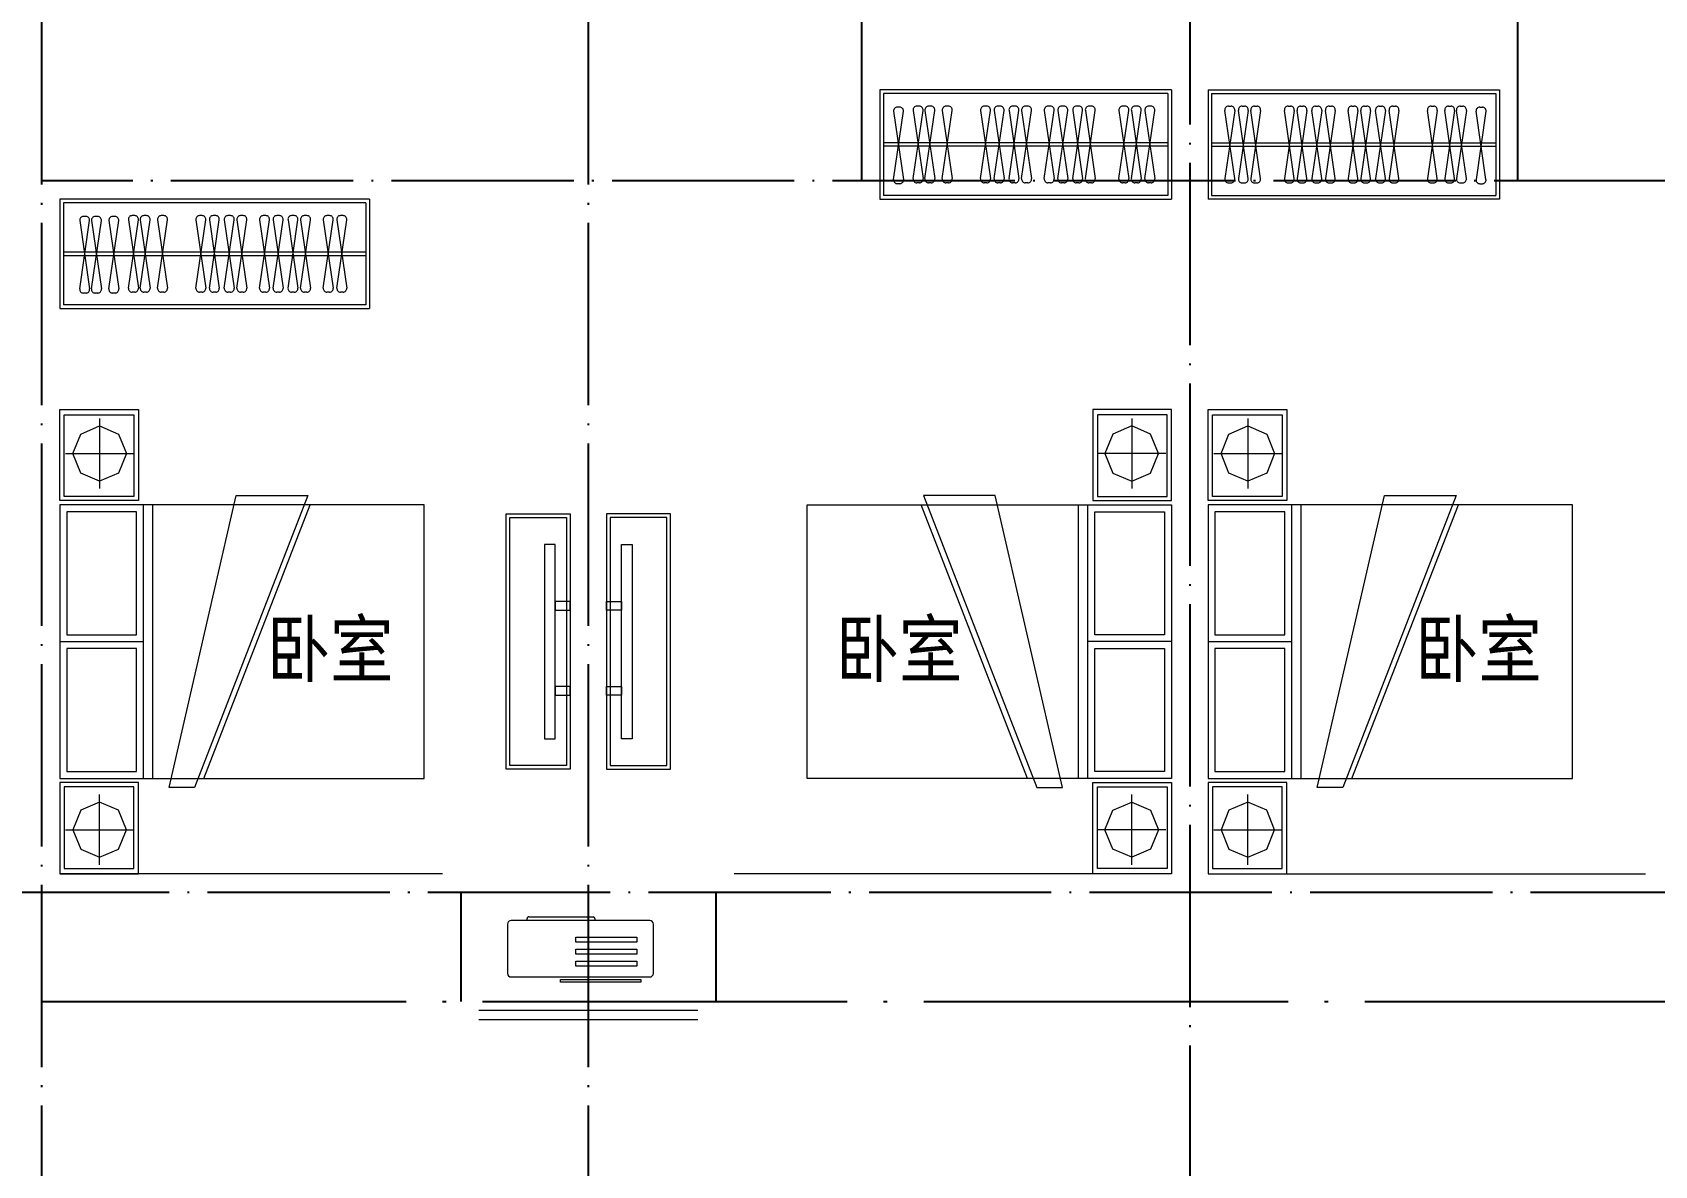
# Model space of a CAD drawing. Extents: x 534658 to 605938, y 354193 to 404593.
# Drawn here: x 560142 to 569042, y 371395 to 377610 of the extents above; entities that cross this region are included whole.
import ezdxf
from ezdxf.enums import TextEntityAlignment as Align

# ---------------------------------------------------------------- set-up
doc = ezdxf.new("R2010")
doc.units = 0
doc.header["$LTSCALE"] = 1000
doc.header["$MEASUREMENT"] = 0
doc.linetypes.add('DOTE', pattern=[2.42, 2, -0.2, 0.02, -0.2])
for name, color, linetype, lineweight in [('0_家具', 31, 'Continuous', 9), ('0_栏杆', 163, 'Continuous', 5), ('0_看线', 180, 'Continuous', 9), ('0_空调', 31, 'Continuous', 9)]:
    doc.layers.add(name, color=color, linetype=linetype, lineweight=lineweight)
doc.layers.add('DOTE', color=1, linetype='Continuous')
doc.layers.add('PUB_TEXT', color=7, linetype='Continuous')
doc.styles.add('黑体', font='SIMHEI.TTF', dxfattribs={"width": 0.8})

# ---------------------------------------------------------------- blocks, each defined once
blk = doc.blocks.new('A$C4EB5717C')
at = {"layer": '0_空调', "color": 8}
for p, q in [((520.3, 110), (520.3, 120)), ((883.1, 100), (530.3, 100)), ((893.1, 120), (893.1, 110))]:
    blk.add_line(p, q, dxfattribs=at)
for points in [[(269.2, 459.1), (709, 459.1), (709, 444), (269.2, 444)], [(290.4, 371.5), (625.9, 371.5), (625.9, 342.6), (290.4, 342.6)], [(290.4, 305.7), (625.9, 305.7), (625.9, 276.8), (290.4, 276.8)], [(290.4, 239.9), (625.9, 239.9), (625.9, 211), (290.4, 211)]]:
    blk.add_lwpolyline(points, close=True, dxfattribs=at)
at = {"layer": '0_空调'}
blk.add_lwpolyline([(220, 120), (980, 120, 0.414214), (1000, 140), (1000, 410, 0.414214), (980, 430), (220, 430, 0.414214), (200, 410), (200, 140, 0.414214)], format="xyb", close=True, dxfattribs=at)
at = {"layer": '0_空调', "color": 8}
for centre, start, end in [((530.3, 110), 180, 270), ((883.1, 110), 270, 0)]:
    blk.add_arc(centre, 10, start, end, dxfattribs=at)
blk = doc.blocks.new('2362663456')
at = {"layer": '0_家具'}
for p, q in [((-549118.5, -221752.9), (-549118.5, -222138.3)), ((-549222.2, -221838.7), (-549265.2, -221945.6)), ((-549118.6, -221794.4), (-549222.2, -221838.7)), ((-549014.9, -221838.7), (-549118.6, -221794.4)), ((-548971.9, -221945.6), (-549014.9, -221838.7)), ((-548931.7, -221945.6), (-549305.4, -221945.6)), ((-549265.2, -221945.6), (-549222.2, -222052.5)), ((-549014.9, -222052.5), (-548971.9, -221945.6)), ((-549222.2, -222052.5), (-549118.6, -222096.8)), ((-549118.6, -222096.8), (-549014.9, -222052.5)), ((-550899.9, -222227.3), (-548899.9, -222227.3)), ((-550899.9, -223727.3), (-550899.9, -222227.3)), ((-549689.7, -223727.3), (-550273.9, -222227.3)), ((-549867.5, -222176.5), (-550261.2, -222176.5)), ((-550261.2, -222176.5), (-549638.9, -223778.1)), ((-549499.2, -223778.1), (-549867.5, -222176.5)), ((-549410.3, -223727.3), (-549410.3, -222227.3)), ((-549359.5, -223727.3), (-549359.5, -222227.3)), ((-548899.9, -222227.3), (-548899.9, -223727.3)), ((-549321.4, -222265.4), (-548938, -222265.4)), ((-549321.4, -222939.2), (-549321.4, -222265.4)), ((-548938, -222265.4), (-548938, -222939.2)), ((-548938, -222939.2), (-549321.4, -222939.2)), ((-548899.9, -222977.3), (-549359.5, -222977.3)), ((-549321.4, -223015.4), (-548938, -223015.4)), ((-549321.4, -223689.2), (-549321.4, -223015.4)), ((-548938, -223015.4), (-548938, -223689.2)), ((-548899.9, -223727.3), (-550899.9, -223727.3)), ((-548938, -223689.2), (-549321.4, -223689.2)), ((-549638.9, -223778.1), (-549499.2, -223778.1)), ((-549118.5, -224201.6), (-549118.5, -223816.3)), ((-549265.2, -224008.9), (-549222.2, -223902)), ((-549222.2, -223902), (-549118.6, -223857.7)), ((-549118.6, -223857.7), (-549014.9, -223902)), ((-549014.9, -223902), (-548971.9, -224008.9)), ((-548931.7, -224008.9), (-549305.4, -224008.9)), ((-549222.2, -224115.9), (-549265.2, -224008.9)), ((-548971.9, -224008.9), (-549014.9, -224115.9)), ((-549118.6, -224160.2), (-549222.2, -224115.9)), ((-549014.9, -224115.9), (-549118.6, -224160.2))]:
    blk.add_line(p, q, dxfattribs=at)
for points in [[(-549306.3, -222203.9), (-548899.9, -222203.9), (-548899.9, -221703.7), (-549331.7, -221703.7), (-549331.7, -222203.9)], [(-549306.3, -223750.6), (-548899.9, -223750.6), (-548899.9, -224250.8), (-549331.7, -224250.8), (-549331.7, -223750.6)]]:
    blk.add_lwpolyline(points, close=True, dxfattribs=at)
at = {"layer": '0_家具', "color": 8}
for points in [[(-549306, -222180.6), (-548923.9, -222180.6), (-548923.9, -221733.9), (-549306, -221733.9)], [(-549306, -223773.9), (-548923.9, -223773.9), (-548923.9, -224220.7), (-549306, -224220.7)]]:
    blk.add_lwpolyline(points, close=True, dxfattribs=at)
blk = doc.blocks.new('ytjhgkj')
at = {"layer": '0_家具', "ltscale": 0.5}
blk.add_lwpolyline([(34949.4, 26115.8), (34599.4, 26115.8), (34599.4, 27515.8), (34949.4, 27515.8)], close=True, dxfattribs=at)
at = {"layer": '0_家具', "color": 251, "ltscale": 40}
for points in [[(34929.4, 26135.8), (34619.4, 26135.8), (34619.4, 27495.8), (34929.4, 27495.8)], [(34739.4, 27348.9), (34681.3, 27348.9), (34681.3, 26282.6), (34739.4, 26282.6)], [(34681.3, 27110.2), (34599.4, 27110.2), (34599.4, 27062.2), (34681.3, 27062.2)], [(34681.3, 26643.8), (34599.4, 26643.8), (34599.4, 26595.9), (34681.3, 26595.9)]]:
    blk.add_lwpolyline(points, close=True, dxfattribs=at)

msp = doc.modelspace()

# ---------------------------------------------------------------- linework, layer by layer
at = {"layer": '0_家具'}
for p, q in [((566391.8, 377295.3), (564791.8, 377295.3)), ((564791.8, 377295.3), (564791.8, 376695.3)), ((566371.8, 377275.3), (564811.8, 377275.3)), ((564811.8, 377275.3), (564811.8, 376715.3)), ((566371.8, 377275.3), (566371.8, 376715.3)), ((566391.8, 377295.3), (566391.8, 376695.3)), ((566591.8, 377295.3), (568191.8, 377295.3)), ((566591.8, 377295.3), (566591.8, 376695.3)), ((566611.8, 377275.3), (568171.8, 377275.3)), ((566611.8, 377275.3), (566611.8, 376715.3)), ((568171.8, 377275.3), (568171.8, 376715.3)), ((568191.8, 377295.3), (568191.8, 376695.3)), ((561991.8, 376695.3), (560291.8, 376695.3)), ((560291.8, 376695.3), (560291.8, 376095.3)), ((561971.8, 376675.3), (560311.8, 376675.3)), ((560311.8, 376675.3), (560311.8, 376115.3)), ((561971.8, 376675.3), (561971.8, 376115.3)), ((561991.8, 376695.3), (561991.8, 376095.3)), ((564791.8, 376695.3), (566391.8, 376695.3)), ((566371.8, 376715.3), (564811.8, 376715.3)), ((568191.8, 376695.3), (566591.8, 376695.3)), ((566611.8, 376715.3), (568171.8, 376715.3)), ((561971.8, 376115.3), (560311.8, 376115.3)), ((560291.8, 376095.3), (561991.8, 376095.3))]:
    msp.add_line(p, q, dxfattribs=at)
at = {"layer": '0_家具', "color": 8}
for p, q in [((564900.8, 377200.5), (564886.5, 377200.5)), ((564974.3, 376808), (565028.3, 377182.7)), ((564974.3, 377182.7), (565028.3, 376808)), ((565008.5, 377205.3), (564994.1, 377205.3)), ((565038.7, 376808), (565092.7, 377182.7)), ((565038.7, 377182.7), (565092.7, 376808)), ((565072.8, 377205.3), (565058.5, 377205.3)), ((565133.9, 376808), (565187.9, 377182.7)), ((565133.9, 377182.7), (565187.9, 376808)), ((565168.1, 377205.3), (565153.8, 377205.3)), ((565344.2, 376808), (565398.2, 377182.7)), ((565344.2, 377182.7), (565398.2, 376808)), ((565378.3, 377205.3), (565364, 377205.3)), ((565418.6, 376808), (565472.5, 377182.7)), ((565418.6, 377182.7), (565472.5, 376808)), ((565452.7, 377205.3), (565438.4, 377205.3)), ((565500, 376808), (565554, 377182.7)), ((565500, 377182.7), (565554, 376808)), ((565534.1, 377205.3), (565519.8, 377205.3)), ((565569.3, 376808), (565623.3, 377182.7)), ((565569.3, 377182.7), (565623.3, 376808)), ((565603.4, 377205.3), (565589.1, 377205.3)), ((565693.7, 376808), (565747.7, 377182.7)), ((565693.7, 377182.7), (565747.7, 376808)), ((565727.8, 377205.3), (565713.5, 377205.3)), ((565768.1, 376808), (565822, 377182.7)), ((565768.1, 377182.7), (565822, 376808)), ((565802.2, 377205.3), (565787.9, 377205.3)), ((565849.5, 376808), (565903.5, 377182.7)), ((565849.5, 377182.7), (565903.5, 376808)), ((565883.6, 377205.3), (565869.3, 377205.3)), ((565918.8, 376808), (565972.8, 377182.7)), ((565918.8, 377182.7), (565972.8, 376808)), ((565952.9, 377205.3), (565938.6, 377205.3)), ((566103.2, 376808), (566157.2, 377182.7)), ((566103.2, 377182.7), (566157.2, 376808)), ((566137.4, 377205.3), (566123.1, 377205.3)), ((566171.1, 376808), (566225.1, 377182.7)), ((566171.1, 377182.7), (566225.1, 376808)), ((566205.3, 377205.3), (566190.9, 377205.3)), ((566245.5, 376808), (566299.4, 377182.7)), ((566245.5, 377182.7), (566299.4, 376808)), ((566279.6, 377205.3), (566265.3, 377205.3)), ((566738.2, 376808), (566684.2, 377182.7)), ((566738.2, 377182.7), (566684.2, 376808)), ((566704, 377205.3), (566718.3, 377205.3)), ((566812.5, 376808), (566758.6, 377182.7)), ((566812.5, 377182.7), (566758.6, 376808)), ((566778.4, 377205.3), (566792.7, 377205.3)), ((566880.4, 376808), (566826.5, 377182.7)), ((566880.4, 377182.7), (566826.5, 376808)), ((566846.3, 377205.3), (566860.6, 377205.3)), ((567064.8, 376808), (567010.9, 377182.7)), ((567064.8, 377182.7), (567010.9, 376808)), ((567030.7, 377205.3), (567045, 377205.3)), ((567134.2, 376808), (567080.2, 377182.7)), ((567134.2, 377182.7), (567080.2, 376808)), ((567100, 377205.3), (567114.3, 377205.3)), ((567215.6, 376808), (567161.6, 377182.7)), ((567215.6, 377182.7), (567161.6, 376808)), ((567181.4, 377205.3), (567195.8, 377205.3)), ((567289.9, 376808), (567236, 377182.7)), ((567289.9, 377182.7), (567236, 376808)), ((567255.8, 377205.3), (567270.1, 377205.3)), ((567414.3, 376808), (567360.4, 377182.7)), ((567414.3, 377182.7), (567360.4, 376808)), ((567380.2, 377205.3), (567394.5, 377205.3)), ((567483.7, 376808), (567429.7, 377182.7)), ((567483.7, 377182.7), (567429.7, 376808)), ((567449.5, 377205.3), (567463.8, 377205.3)), ((567565.1, 376808), (567511.1, 377182.7)), ((567565.1, 377182.7), (567511.1, 376808)), ((567530.9, 377205.3), (567545.3, 377205.3)), ((567639.4, 376808), (567585.5, 377182.7)), ((567639.4, 377182.7), (567585.5, 376808)), ((567605.3, 377205.3), (567619.6, 377205.3)), ((567849.7, 376808), (567795.8, 377182.7)), ((567849.7, 377182.7), (567795.8, 376808)), ((567815.6, 377205.3), (567829.9, 377205.3)), ((567944.9, 376808), (567891, 377182.7)), ((567944.9, 377182.7), (567891, 376808)), ((567910.8, 377205.3), (567925.1, 377205.3)), ((568009.3, 376808), (567955.4, 377182.7)), ((568009.3, 377182.7), (567955.4, 376808)), ((567975.2, 377205.3), (567989.5, 377205.3)), ((568082.9, 377200.5), (568097.2, 377200.5)), ((564866.7, 376803.2), (564920.6, 377177.9)), ((564866.7, 377177.9), (564920.6, 376803.2)), ((568117, 376803.2), (568063, 377177.9)), ((568117, 377177.9), (568063, 376803.2)), ((566371.8, 377005.3), (564811.8, 377005.3)), ((566611.8, 377005.3), (568171.8, 377005.3)), ((566371.8, 376985.3), (564811.8, 376985.3)), ((566611.8, 376985.3), (568171.8, 376985.3)), ((564900.8, 376780.5), (564886.5, 376780.5)), ((565008.5, 376785.3), (564994.1, 376785.3)), ((565072.8, 376785.3), (565058.5, 376785.3)), ((565168.1, 376785.3), (565153.8, 376785.3)), ((565378.3, 376785.3), (565364, 376785.3)), ((565452.7, 376785.3), (565438.4, 376785.3)), ((565534.1, 376785.3), (565519.8, 376785.3)), ((565603.4, 376785.3), (565589.1, 376785.3)), ((565727.8, 376785.3), (565713.5, 376785.3)), ((565802.2, 376785.3), (565787.9, 376785.3)), ((565883.6, 376785.3), (565869.3, 376785.3)), ((565952.9, 376785.3), (565938.6, 376785.3)), ((566137.4, 376785.3), (566123.1, 376785.3)), ((566205.3, 376785.3), (566190.9, 376785.3)), ((566279.6, 376785.3), (566265.3, 376785.3)), ((566704, 376785.3), (566718.3, 376785.3)), ((566778.4, 376785.3), (566792.7, 376785.3)), ((566846.3, 376785.3), (566860.6, 376785.3)), ((567030.7, 376785.3), (567045, 376785.3)), ((567100, 376785.3), (567114.3, 376785.3)), ((567181.4, 376785.3), (567195.8, 376785.3)), ((567255.8, 376785.3), (567270.1, 376785.3)), ((567380.2, 376785.3), (567394.5, 376785.3)), ((567449.5, 376785.3), (567463.8, 376785.3)), ((567530.9, 376785.3), (567545.3, 376785.3)), ((567605.3, 376785.3), (567619.6, 376785.3)), ((567815.6, 376785.3), (567829.9, 376785.3)), ((567910.8, 376785.3), (567925.1, 376785.3)), ((567975.2, 376785.3), (567989.5, 376785.3)), ((568082.9, 376780.5), (568097.2, 376780.5)), ((560401.6, 376203.2), (560455.6, 376577.9)), ((560401.6, 376577.9), (560455.6, 376203.2)), ((560435.8, 376600.5), (560421.4, 376600.5)), ((560466, 376203.2), (560520, 376577.9)), ((560466, 376577.9), (560520, 376203.2)), ((560500.1, 376600.5), (560485.8, 376600.5)), ((560561.2, 376203.2), (560615.2, 376577.9)), ((560561.2, 376577.9), (560615.2, 376203.2)), ((560595.4, 376600.5), (560581.1, 376600.5)), ((560668.9, 376208), (560722.9, 376582.7)), ((560668.9, 376582.7), (560722.9, 376208)), ((560703, 376605.3), (560688.7, 376605.3)), ((560733.3, 376208), (560787.2, 376582.7)), ((560733.3, 376582.7), (560787.2, 376208)), ((560767.4, 376605.3), (560753.1, 376605.3)), ((560828.5, 376208), (560882.5, 376582.7)), ((560828.5, 376582.7), (560882.5, 376208)), ((560862.7, 376605.3), (560848.3, 376605.3)), ((561038.8, 376208), (561092.7, 376582.7)), ((561038.8, 376582.7), (561092.7, 376208)), ((561072.9, 376605.3), (561058.6, 376605.3)), ((561113.1, 376208), (561167.1, 376582.7)), ((561113.1, 376582.7), (561167.1, 376208)), ((561147.3, 376605.3), (561133, 376605.3)), ((561194.6, 376208), (561248.5, 376582.7)), ((561194.6, 376582.7), (561248.5, 376208)), ((561228.7, 376605.3), (561214.4, 376605.3)), ((561263.9, 376208), (561317.8, 376582.7)), ((561263.9, 376582.7), (561317.8, 376208)), ((561298, 376605.3), (561283.7, 376605.3)), ((561388.3, 376208), (561442.2, 376582.7)), ((561388.3, 376582.7), (561442.2, 376208)), ((561422.4, 376605.3), (561408.1, 376605.3)), ((561462.6, 376208), (561516.6, 376582.7)), ((561462.6, 376582.7), (561516.6, 376208)), ((561496.8, 376605.3), (561482.5, 376605.3)), ((561544.1, 376208), (561598, 376582.7)), ((561544.1, 376582.7), (561598, 376208)), ((561578.2, 376605.3), (561563.9, 376605.3)), ((561613.4, 376208), (561667.3, 376582.7)), ((561613.4, 376582.7), (561667.3, 376208)), ((561647.5, 376605.3), (561633.2, 376605.3)), ((561737.8, 376208), (561791.7, 376582.7)), ((561737.8, 376582.7), (561791.7, 376208)), ((561771.9, 376605.3), (561757.6, 376605.3)), ((561812.1, 376208), (561866.1, 376582.7)), ((561812.1, 376582.7), (561866.1, 376208)), ((561846.3, 376605.3), (561832, 376605.3)), ((561971.8, 376405.3), (560311.8, 376405.3)), ((561971.8, 376385.3), (560311.8, 376385.3)), ((560435.8, 376180.5), (560421.4, 376180.5)), ((560500.1, 376180.5), (560485.8, 376180.5)), ((560595.4, 376180.5), (560581.1, 376180.5)), ((560703, 376185.3), (560688.7, 376185.3)), ((560767.4, 376185.3), (560753.1, 376185.3)), ((560862.7, 376185.3), (560848.3, 376185.3)), ((561072.9, 376185.3), (561058.6, 376185.3)), ((561147.3, 376185.3), (561133, 376185.3)), ((561228.7, 376185.3), (561214.4, 376185.3)), ((561298, 376185.3), (561283.7, 376185.3)), ((561422.4, 376185.3), (561408.1, 376185.3)), ((561496.8, 376185.3), (561482.5, 376185.3)), ((561578.2, 376185.3), (561563.9, 376185.3)), ((561647.5, 376185.3), (561633.2, 376185.3)), ((561771.9, 376185.3), (561757.6, 376185.3)), ((561846.3, 376185.3), (561832, 376185.3))]:
    msp.add_line(p, q, dxfattribs=at)
for centre, start, end in [((564886.5, 377180.5), 90, 187.59464), ((564900.8, 377180.5), 352.40536, 90), ((564994.1, 377185.3), 90, 187.59464), ((565008.5, 377185.3), 352.40536, 90), ((565058.5, 377185.3), 90, 187.59464), ((565072.8, 377185.3), 352.40536, 90), ((565153.8, 377185.3), 90, 187.59464), ((565168.1, 377185.3), 352.40536, 90), ((565364, 377185.3), 90, 187.59464), ((565378.3, 377185.3), 352.40536, 90), ((565438.4, 377185.3), 90, 187.59464), ((565452.7, 377185.3), 352.40536, 90), ((565519.8, 377185.3), 90, 187.59464), ((565534.1, 377185.3), 352.40536, 90), ((565589.1, 377185.3), 90, 187.59464), ((565603.4, 377185.3), 352.40536, 90), ((565713.5, 377185.3), 90, 187.59464), ((565727.8, 377185.3), 352.40536, 90), ((565787.9, 377185.3), 90, 187.59464), ((565802.2, 377185.3), 352.40536, 90), ((565869.3, 377185.3), 90, 187.59464), ((565883.6, 377185.3), 352.40536, 90), ((565938.6, 377185.3), 90, 187.59464), ((565952.9, 377185.3), 352.40536, 90), ((566123.1, 377185.3), 90, 187.59464), ((566137.4, 377185.3), 352.40536, 90), ((566190.9, 377185.3), 90, 187.59464), ((566205.3, 377185.3), 352.40536, 90), ((566265.3, 377185.3), 90, 187.59464), ((566279.6, 377185.3), 352.40536, 90), ((566704, 377185.3), 90, 187.59464), ((566718.3, 377185.3), 352.40536, 90), ((566778.4, 377185.3), 90, 187.59464), ((566792.7, 377185.3), 352.40536, 90), ((566846.3, 377185.3), 90, 187.59464), ((566860.6, 377185.3), 352.40536, 90), ((567030.7, 377185.3), 90, 187.59464), ((567045, 377185.3), 352.40536, 90), ((567100, 377185.3), 90, 187.59464), ((567114.3, 377185.3), 352.40536, 90), ((567181.4, 377185.3), 90, 187.59464), ((567195.8, 377185.3), 352.40536, 90), ((567255.8, 377185.3), 90, 187.59464), ((567270.1, 377185.3), 352.40536, 90), ((567380.2, 377185.3), 90, 187.59464), ((567394.5, 377185.3), 352.40536, 90), ((567449.5, 377185.3), 90, 187.59464), ((567463.8, 377185.3), 352.40536, 90), ((567530.9, 377185.3), 90, 187.59464), ((567545.3, 377185.3), 352.40536, 90), ((567605.3, 377185.3), 90, 187.59464), ((567619.6, 377185.3), 352.40536, 90), ((567815.6, 377185.3), 90, 187.59464), ((567829.9, 377185.3), 352.40536, 90), ((567910.8, 377185.3), 90, 187.59464), ((567925.1, 377185.3), 352.40536, 90), ((567975.2, 377185.3), 90, 187.59464), ((567989.5, 377185.3), 352.40536, 90), ((568082.9, 377180.5), 90, 187.59464), ((568097.2, 377180.5), 352.40536, 90), ((564886.5, 376800.5), 172.40536, 270), ((564900.8, 376800.5), 270, 7.59464), ((564994.1, 376805.3), 172.40536, 270), ((565008.5, 376805.3), 270, 7.59464), ((565058.5, 376805.3), 172.40536, 270), ((565072.8, 376805.3), 270, 7.59464), ((565153.8, 376805.3), 172.40536, 270), ((565168.1, 376805.3), 270, 7.59464), ((565364, 376805.3), 172.40536, 270), ((565378.3, 376805.3), 270, 7.59464), ((565438.4, 376805.3), 172.40536, 270), ((565452.7, 376805.3), 270, 7.59464), ((565519.8, 376805.3), 172.40536, 270), ((565534.1, 376805.3), 270, 7.59464), ((565589.1, 376805.3), 172.40536, 270), ((565603.4, 376805.3), 270, 7.59464), ((565713.5, 376805.3), 172.40536, 270), ((565727.8, 376805.3), 270, 7.59464), ((565787.9, 376805.3), 172.40536, 270), ((565802.2, 376805.3), 270, 7.59464), ((565869.3, 376805.3), 172.40536, 270), ((565883.6, 376805.3), 270, 7.59464), ((565938.6, 376805.3), 172.40536, 270), ((565952.9, 376805.3), 270, 7.59464), ((566123.1, 376805.3), 172.40536, 270), ((566137.4, 376805.3), 270, 7.59464), ((566190.9, 376805.3), 172.40536, 270), ((566205.3, 376805.3), 270, 7.59464), ((566265.3, 376805.3), 172.40536, 270), ((566279.6, 376805.3), 270, 7.59464), ((566704, 376805.3), 172.40536, 270), ((566718.3, 376805.3), 270, 7.59464), ((566778.4, 376805.3), 172.40536, 270), ((566792.7, 376805.3), 270, 7.59464), ((566846.3, 376805.3), 172.40536, 270), ((566860.6, 376805.3), 270, 7.59464), ((567030.7, 376805.3), 172.40536, 270), ((567045, 376805.3), 270, 7.59464), ((567100, 376805.3), 172.40536, 270), ((567114.3, 376805.3), 270, 7.59464), ((567181.4, 376805.3), 172.40536, 270), ((567195.8, 376805.3), 270, 7.59464), ((567255.8, 376805.3), 172.40536, 270), ((567270.1, 376805.3), 270, 7.59464), ((567380.2, 376805.3), 172.40536, 270), ((567394.5, 376805.3), 270, 7.59464), ((567449.5, 376805.3), 172.40536, 270), ((567463.8, 376805.3), 270, 7.59464), ((567530.9, 376805.3), 172.40536, 270), ((567545.3, 376805.3), 270, 7.59464), ((567605.3, 376805.3), 172.40536, 270), ((567619.6, 376805.3), 270, 7.59464), ((567815.6, 376805.3), 172.40536, 270), ((567829.9, 376805.3), 270, 7.59464), ((567910.8, 376805.3), 172.40536, 270), ((567925.1, 376805.3), 270, 7.59464), ((567975.2, 376805.3), 172.40536, 270), ((567989.5, 376805.3), 270, 7.59464), ((568082.9, 376800.5), 172.40536, 270), ((568097.2, 376800.5), 270, 7.59464), ((560421.4, 376580.5), 90, 187.59464), ((560435.8, 376580.5), 352.40536, 90), ((560485.8, 376580.5), 90, 187.59464), ((560500.1, 376580.5), 352.40536, 90), ((560581.1, 376580.5), 90, 187.59464), ((560595.4, 376580.5), 352.40536, 90), ((560688.7, 376585.3), 90, 187.59464), ((560703, 376585.3), 352.40536, 90), ((560753.1, 376585.3), 90, 187.59464), ((560767.4, 376585.3), 352.40536, 90), ((560848.3, 376585.3), 90, 187.59464), ((560862.7, 376585.3), 352.40536, 90), ((561058.6, 376585.3), 90, 187.59464), ((561072.9, 376585.3), 352.40536, 90), ((561133, 376585.3), 90, 187.59464), ((561147.3, 376585.3), 352.40536, 90), ((561214.4, 376585.3), 90, 187.59464), ((561228.7, 376585.3), 352.40536, 90), ((561283.7, 376585.3), 90, 187.59464), ((561298, 376585.3), 352.40536, 90), ((561408.1, 376585.3), 90, 187.59464), ((561422.4, 376585.3), 352.40536, 90), ((561482.5, 376585.3), 90, 187.59464), ((561496.8, 376585.3), 352.40536, 90), ((561563.9, 376585.3), 90, 187.59464), ((561578.2, 376585.3), 352.40536, 90), ((561633.2, 376585.3), 90, 187.59464), ((561647.5, 376585.3), 352.40536, 90), ((561757.6, 376585.3), 90, 187.59464), ((561771.9, 376585.3), 352.40536, 90), ((561832, 376585.3), 90, 187.59464), ((561846.3, 376585.3), 352.40536, 90), ((560421.4, 376200.5), 172.40536, 270), ((560435.8, 376200.5), 270, 7.59464), ((560485.8, 376200.5), 172.40536, 270), ((560500.1, 376200.5), 270, 7.59464), ((560581.1, 376200.5), 172.40536, 270), ((560595.4, 376200.5), 270, 7.59464), ((560688.7, 376205.3), 172.40536, 270), ((560703, 376205.3), 270, 7.59464), ((560753.1, 376205.3), 172.40536, 270), ((560767.4, 376205.3), 270, 7.59464), ((560848.3, 376205.3), 172.40536, 270), ((560862.7, 376205.3), 270, 7.59464), ((561058.6, 376205.3), 172.40536, 270), ((561072.9, 376205.3), 270, 7.59464), ((561133, 376205.3), 172.40536, 270), ((561147.3, 376205.3), 270, 7.59464), ((561214.4, 376205.3), 172.40536, 270), ((561228.7, 376205.3), 270, 7.59464), ((561283.7, 376205.3), 172.40536, 270), ((561298, 376205.3), 270, 7.59464), ((561408.1, 376205.3), 172.40536, 270), ((561422.4, 376205.3), 270, 7.59464), ((561482.5, 376205.3), 172.40536, 270), ((561496.8, 376205.3), 270, 7.59464), ((561563.9, 376205.3), 172.40536, 270), ((561578.2, 376205.3), 270, 7.59464), ((561633.2, 376205.3), 172.40536, 270), ((561647.5, 376205.3), 270, 7.59464), ((561757.6, 376205.3), 172.40536, 270), ((561771.9, 376205.3), 270, 7.59464), ((561832, 376205.3), 172.40536, 270), ((561846.3, 376205.3), 270, 7.59464)]:
    msp.add_arc(centre, 20, start, end, dxfattribs=at)
at = {"layer": '0_栏杆'}
for p, q in [((563791.8, 372245.3), (562591.8, 372245.3)), ((563791.8, 372195.3), (562591.8, 372195.3))]:
    msp.add_line(p, q, dxfattribs=at)
at = {"layer": '0_看线'}
for p, q in [((562391.8, 372995.3), (560291.8, 372995.3)), ((566391.8, 372995.3), (563991.8, 372995.3)), ((566591.8, 372995.3), (568991.8, 372995.3))]:
    msp.add_line(p, q, dxfattribs=at)
at = {"layer": 'DOTE', "linetype": 'DOTE', "ltscale": 0.5}
for p, q in [((566491.8, 388994.5), (566491.8, 369402)), ((560191.8, 380195.3), (560191.8, 369402)), ((563191.8, 380195.3), (563191.8, 369402)), ((572791.8, 376795.3), (560191.8, 376795.3)), ((547791.8, 372895.3), (585191.8, 372895.3)), ((562491.8, 372895.3), (562491.8, 372295.3)), ((563891.8, 372895.3), (563891.8, 372295.3))]:
    msp.add_line(p, q, dxfattribs=at)
at = {"layer": 'DOTE'}
for p, q in [((564691.8, 376795.3), (564691.8, 379195.3)), ((568291.8, 376795.3), (568291.8, 379195.3))]:
    msp.add_line(p, q, dxfattribs=at)
at = {"layer": 'DOTE', "linetype": 'DOTE'}
msp.add_line((560191.8, 372295.3), (572791.8, 372295.3), dxfattribs=at)

# ---------------------------------------------------------------- block references
at = {"layer": '0_家具', "xscale": -1}
for p in [(11391.9, 597246.1), (17691.9, 597246.1)]:
    msp.add_blockref('2362663456', p, dxfattribs=at)
at = {"layer": '0_家具'}
msp.add_blockref('2362663456', (1115291.7, 597246.1), dxfattribs=at)
at = {"layer": '0_家具', "rotation": 180}
msp.add_blockref('ytjhgkj', (597691.3, 401084.7), dxfattribs=at)
at = {"layer": '0_家具', "xscale": -1, "rotation": 180}
msp.add_blockref('ytjhgkj', (528692.4, 401084.7), dxfattribs=at)
at = {"layer": '0_空调', "rotation": 180}
msp.add_blockref('A$C4EB5717C', (563748.6, 372859.6), dxfattribs=at)

# ---------------------------------------------------------------- texts
at = {"layer": 'PUB_TEXT', "style": '黑体', "width": 0.85}
for rotation, p in [(0, (561774.9, 374078)), (360, (564896.5, 374078)), (0, (568074.9, 374078))]:
    msp.add_text('卧室', height=300, rotation=rotation, dxfattribs=at).set_placement(p, align=Align.CENTER)

doc.saveas('drawing.dxf')
